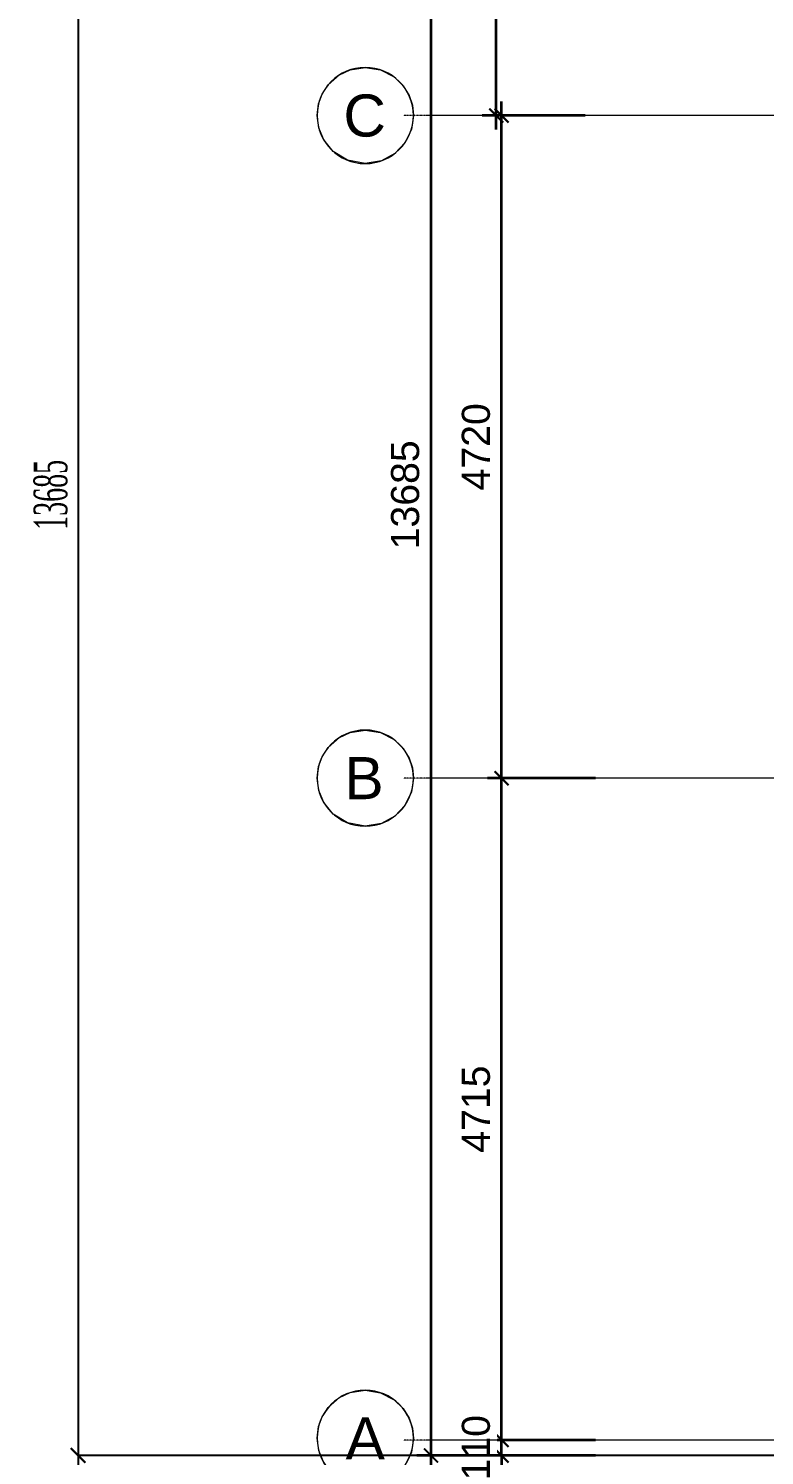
# Model space of a CAD drawing. Header units: millimetres. Extents: x -127141 to 682685, y -1234500 to 49778.
# Drawn here: x 282032 to 287273, y -190685 to -180520 of the extents above; entities that cross this region are included whole.
import ezdxf
from ezdxf.enums import TextEntityAlignment as Align

# ---------------------------------------------------------------- set-up
doc = ezdxf.new("R2010")
doc.units = ezdxf.units.MM
doc.header["$MEASUREMENT"] = 0
doc.set_wipeout_variables(frame=1)
doc.linetypes.add('DASHDOT', pattern=[1, 0.5, -0.25, 0, -0.25])
doc.linetypes.add('HIDDEN', pattern=[0.75, 0.5, -0.25])
for name, color, linetype, lineweight in [('-WALL', 4, 'Continuous', 35), ('A-DIM', 251, 'Continuous', 15), ('A-KY HIEU', 34, 'Continuous', 20), ('A-TRUC', 251, 'DASHDOT', 5)]:
    doc.layers.add(name, color=color, linetype=linetype, lineweight=lineweight)
doc.styles.add('A1-arial', font='arial.ttf', dxfattribs={"width": 0.8})
doc.styles.add('ROMANSssss', font='vntimeh.shx', dxfattribs={"width": 0.55})
doc.styles.get("Standard").update_dxf_attribs({"font": 'arial.ttf'})
doc.dimstyles.new('@150 NEW', dxfattribs={"dimscale": 150, "dimtxt": 1.6, "dimasz": 0.7, "dimexe": 0, "dimexo": 0, "dimgap": 0.5, "dimtad": 1, "dimdec": 0, "dimdsep": 46, "dimtxsty": 'ROMANSssss', "dimblk": 'ARCHTICK', "dimcen": 1, "dimdle": 1, "dimclrd": 8, "dimclre": 8, "dimclrt": 7, "dimadec": 0, "dimazin": 0, "dimtfac": 1, "dimtdec": 0, "dimtix": 1, "dimtmove": 2, "dimatfit": 3, "dimldrblk": 'DOT', "dimfxl": 1, "dimtolj": 1, "dimtzin": 0, "dimarcsym": 0})
doc.dimstyles.new('DIM_LAYOUT A2-A3', dxfattribs={"dimscale": 0, "dimtxt": 2, "dimasz": 1, "dimexe": 1, "dimexo": 0, "dimgap": 0.8, "dimtad": 1, "dimdec": 0, "dimlfac": -1, "dimzin": 0, "dimdsep": 46, "dimtxsty": 'Standard', "dimblk": 'ARCHTICK', "dimcen": 1, "dimdle": 1, "dimclrd": 256, "dimclre": 256, "dimclrt": 7, "dimadec": 0, "dimazin": 0, "dimtfac": 1, "dimtdec": 0, "dimtix": 1, "dimtofl": 0, "dimtmove": 2, "dimatfit": 3, "dimldrblk": 'ARCHTICK', "dimfxl": 1, "dimtfill": 1, "dimtolj": 1, "dimtzin": 0, "dimarcsym": 0})

# ---------------------------------------------------------------- blocks, each defined once
blk = doc.blocks.new('_ArchTick')
at = {"color": 0, "linetype": 'ByBlock', "const_width": 0.15}
blk.add_lwpolyline([(-0.5, -0.5), (0.5, 0.5)], dxfattribs=at)
blk = doc.blocks.new('*D2242')
at = {"layer": 'A-DIM', "lineweight": -2, "transparency": 16777216}
for p, q in [((1314, 5474), (1314, 10389)), ((1984, 10289), (1214, 10289)), ((1984, 5574), (1214, 5574))]:
    blk.add_line(p, q, dxfattribs=at)
at = {"layer": 'Defpoints', "color": 0, "transparency": 16777216}
for p in [(1314, 10289), (1984, 10289, 0), (1984, 5574, 0)]:
    blk.add_point(p, dxfattribs=at)
at = {"layer": 'A-DIM', "lineweight": -2, "transparency": 16777216, "xscale": 100, "yscale": 100, "zscale": 100}
for p, rotation in [((1314, 10289), 90), ((1314, 5574), 270)]:
    blk.add_blockref('_ArchTick', p, dxfattribs=dict(at, rotation=rotation))
at = {"layer": 'A-DIM', "color": 7, "transparency": 16777216, "insert": (1132, 7931), "char_height": 200, "attachment_point": 5, "rotation": 90, "bg_fill": 3, "box_fill_scale": 1.25, "bg_fill_color": 256, "bg_fill_true_color": 13158600, "bg_fill_transparency": 0}
blk.add_mtext('\\A1;4715', dxfattribs=at)
blk = doc.blocks.new('*D2243')
at = {"layer": 'A-DIM', "lineweight": -2, "transparency": 16777216}
for p, q in [((1314, 10189), (1314, 15109)), ((1909, 15009), (1214, 15009)), ((1909, 10289), (1214, 10289))]:
    blk.add_line(p, q, dxfattribs=at)
at = {"layer": 'Defpoints', "color": 0, "transparency": 16777216}
for p in [(1314, 15009), (1909, 15009, 0), (1909, 10289, 0)]:
    blk.add_point(p, dxfattribs=at)
at = {"layer": 'A-DIM', "lineweight": -2, "transparency": 16777216, "xscale": 100, "yscale": 100, "zscale": 100}
for p, rotation in [((1314, 15009), 90), ((1314, 10289), 270)]:
    blk.add_blockref('_ArchTick', p, dxfattribs=dict(at, rotation=rotation))
at = {"layer": 'A-DIM', "color": 7, "transparency": 16777216, "insert": (1132, 12649), "char_height": 200, "attachment_point": 5, "rotation": 90, "bg_fill": 3, "box_fill_scale": 1.25, "bg_fill_color": 256, "bg_fill_true_color": 13158600, "bg_fill_transparency": 0}
blk.add_mtext('\\A1;4720', dxfattribs=at)
blk = doc.blocks.new('*D2249')
at = {"layer": 'A-DIM', "lineweight": -2, "transparency": 16777216}
for p, q in [((1314, 5574), (1314, 5674)), ((1984, 5574), (1214, 5574)), ((1984, 5464), (1214, 5464)), ((1314, 5464), (1314, 5364))]:
    blk.add_line(p, q, dxfattribs=at)
at = {"layer": 'Defpoints', "color": 0, "transparency": 16777216}
for p in [(1984, 5574, 0), (1984, 5464, 0)]:
    blk.add_point(p, dxfattribs=at)
at = {"layer": 'A-DIM', "lineweight": -2, "transparency": 16777216, "xscale": 100, "yscale": 100, "zscale": 100}
for p, rotation in [((1314, 5574), 270), ((1314, 5464), 90)]:
    blk.add_blockref('_ArchTick', p, dxfattribs=dict(at, rotation=rotation))
at = {"layer": 'A-DIM', "color": 7, "transparency": 16777216, "insert": (1132, 5519), "char_height": 200, "attachment_point": 5, "rotation": 90, "bg_fill": 3, "box_fill_scale": 1.25, "bg_fill_color": 256, "bg_fill_true_color": 13158600, "bg_fill_transparency": 0}
blk.add_mtext('\\A1;110', dxfattribs=at)
at = {"layer": 'Defpoints', "color": 0, "transparency": 16777216}
blk.add_point((1314, 5464), dxfattribs=at)
blk = doc.blocks.new('*D2256')
at = {"layer": 'A-DIM', "lineweight": -2, "transparency": 16777216}
for p, q in [((1276, 14909), (1276, 19139)), ((1871, 19039), (1176, 19039)), ((1871, 15009), (1176, 15009))]:
    blk.add_line(p, q, dxfattribs=at)
at = {"layer": 'Defpoints', "color": 0, "transparency": 16777216}
for p in [(1276, 19039), (1871, 19039, 0), (1871, 15009, 0)]:
    blk.add_point(p, dxfattribs=at)
at = {"layer": 'A-DIM', "lineweight": -2, "transparency": 16777216, "xscale": 100, "yscale": 100, "zscale": 100}
for p, rotation in [((1276, 19039), 90), ((1276, 15009), 270)]:
    blk.add_blockref('_ArchTick', p, dxfattribs=dict(at, rotation=rotation))
at = {"layer": 'A-DIM', "color": 7, "transparency": 16777216, "insert": (1094, 17024), "char_height": 200, "attachment_point": 5, "rotation": 90, "bg_fill": 3, "box_fill_scale": 1.25, "bg_fill_color": 256, "bg_fill_true_color": 13158600, "bg_fill_transparency": 0}
blk.add_mtext('\\A1;4030', dxfattribs=at)
blk = doc.blocks.new('Tag - Metric')
blk.add_lwpolyline([(0, 3.44), (-1.1, 3.26), (-2.06, 2.76), (-2.71, 2.12), (-3.13, 1.43), (-3.37, 0.73), (-3.44, 0), (-3.3, -0.99), (-2.83, -1.96), (-2.11, -2.72), (-1.16, -3.24), (0, -3.44), (1.28, -3.19), (2.29, -2.57), (2.96, -1.75), (3.33, -0.88), (3.44, 0), (3.34, 0.84), (3.08, 1.53), (2.65, 2.2), (1.84, 2.91), (1.07, 3.27), (0, 3.44)], close=True)
blk.add_circle((0, 0), 3.44)
at = {"style": 'A1-arial', "flags": 8}
blk.add_attdef('1', text='', height=3, dxfattribs=at).set_placement((0, 0), align=Align.MIDDLE_CENTER)
blk = doc.blocks.new('*D2258')
at = {"layer": 'A-DIM', "lineweight": -2, "transparency": 16777216}
for p, q in [((811, 19249), (811, 5364)), ((1920, 19149), (711, 19149)), ((1984, 5464), (711, 5464))]:
    blk.add_line(p, q, dxfattribs=at)
at = {"layer": 'Defpoints', "color": 0, "transparency": 16777216}
for p in [(1920, 19149, 0), (811, 5464), (1984, 5464, 0)]:
    blk.add_point(p, dxfattribs=at)
at = {"layer": 'A-DIM', "lineweight": -2, "transparency": 16777216, "xscale": 100, "yscale": 100, "zscale": 100}
for p, rotation in [((811, 19149), 90), ((811, 5464), 270)]:
    blk.add_blockref('_ArchTick', p, dxfattribs=dict(at, rotation=rotation))
at = {"layer": 'A-DIM', "color": 7, "transparency": 16777216, "insert": (628, 12307), "char_height": 200, "attachment_point": 5, "rotation": 90, "bg_fill": 3, "box_fill_scale": 1.25, "bg_fill_color": 256, "bg_fill_true_color": 13158600, "bg_fill_transparency": 0}
blk.add_mtext('\\A1;13685', dxfattribs=at)
blk = doc.blocks.new('*D2237')
at = {"layer": '-WALL', "color": 8, "lineweight": -2, "transparency": 16777216}
for p, q in [((282384, -176850), (282384, -190835)), ((288697, -177000), (282384, -177000)), ((288697, -190685), (282384, -190685))]:
    blk.add_line(p, q, dxfattribs=at)
at = {"layer": 'Defpoints', "color": 0, "transparency": 16777216}
for p in [(288697, -177000), (282384, -190685), (288697, -190685)]:
    blk.add_point(p, dxfattribs=at)
at = {"layer": '-WALL', "color": 8, "lineweight": -2, "transparency": 16777216, "xscale": 105, "yscale": 105, "zscale": 105}
for p, rotation in [((282384, -177000), 90), ((282384, -190685), 270)]:
    blk.add_blockref('_ArchTick', p, dxfattribs=dict(at, rotation=rotation))
at = {"layer": '-WALL', "color": 7, "transparency": 16777216, "insert": (282189, -183842), "char_height": 240, "attachment_point": 5, "rotation": 90, "style": 'ROMANSssss'}
blk.add_mtext('\\A1;13685', dxfattribs=at)
blk = doc.blocks.new('_Dot')
at = {"color": 0, "linetype": 'ByBlock', "lineweight": -2}
blk.add_line((-0.5, 0), (-1, 0), dxfattribs=at)
at = {"color": 0, "linetype": 'ByBlock', "const_width": 0.5}
blk.add_lwpolyline([(-0.25, 0, 1), (0.25, 0, 1)], format="xyb", close=True, dxfattribs=at)
blk = doc.blocks.new('A$C8515276a')
at = {"layer": 'A-KY HIEU'}
ref = blk.add_blockref('Tag - Metric', (342.9, 15009, 0), dxfattribs=dict(at, xscale=-99.58625416537795, yscale=99.58625416537795, zscale=99.58625416537795))
ref.add_attrib('DETAIL#', 'C', dxfattribs={"layer": '0', "height": 300, "style": 'A1-arial'}).set_placement((338.6, 15009, 0), align=Align.MIDDLE_CENTER)
ref = blk.add_blockref('Tag - Metric', (342.9, 10289, 0), dxfattribs=dict(at, xscale=-99.58625416537795, yscale=99.58625416537795, zscale=99.58625416537795))
ref.add_attrib('DETAIL#', 'B', dxfattribs={"layer": '0', "height": 300, "style": 'A1-arial'}).set_placement((334.5, 10289, 0), align=Align.MIDDLE_CENTER)
ref = blk.add_blockref('Tag - Metric', (342.9, 5586.4), dxfattribs=dict(at, xscale=-99.58625416537795, yscale=99.58625416537795, zscale=99.58625416537795))
ref.add_attrib('DETAIL#', 'A', dxfattribs={"layer": '0', "height": 300, "style": 'A1-arial'}).set_placement((342.9, 5586.4), align=Align.MIDDLE_CENTER)
at = {"layer": 'A-DIM'}
dim = blk.add_linear_dim(base=(1314.1, 10289, 0), p1=(1984.1, 5573.9, 0), p2=(1984.2, 10289, 0), angle=270, dimstyle='DIM_LAYOUT A2-A3', override={"dimscale": 100}, dxfattribs=at)
dim.commit()
dim.dimension.update_dxf_attribs({"geometry": '*D2242', "text_midpoint": (1132, 7931.5, 0)})
for base, p1, p2, angle, picture, middle in [((1314.1, 15009, 0), (1908.8, 10289, 0), (1908.8, 15009, 0), 270, '*D2243', (1132, 12649, 0)), ((1314.1, 5464, 0), (1984.1, 5574), (1984.1, 5464), 90, '*D2249', (1132, 5519, 0))]:
    dim = blk.add_linear_dim(base=base, p1=p1, p2=p2, angle=angle, dimstyle='DIM_LAYOUT A2-A3', override={"dimscale": 100}, dxfattribs=at)
    dim.commit()
    dim.dimension.update_dxf_attribs({"geometry": picture, "text_midpoint": middle})
dim = blk.add_linear_dim(base=(1276.4, 19039, 0), p1=(1871.1, 15009, 0), p2=(1871.1, 19039, 0), angle=270, dimstyle='DIM_LAYOUT A2-A3', override={"dimscale": 100}, dxfattribs=at)
dim.commit()
dim.dimension.update_dxf_attribs({"geometry": '*D2256', "text_midpoint": (1094.3, 17024, 0)})
at = {"layer": 'Defpoints', "color": 1, "linetype": 'HIDDEN', "ltscale": 300, "elevation": 0}
blk.add_lwpolyline([(13210.6, 22949), (810.6, 22949), (810.6, 1946.2), (13210.6, 1946.2)], close=True, dxfattribs=at)
at = {"layer": 'A-DIM'}
dim = blk.add_linear_dim(base=(810.6, 5464, 0), p1=(1919.8, 19149, 0), p2=(1984.1, 5464), angle=90, dimstyle='DIM_LAYOUT A2-A3', override={"dimscale": 100}, dxfattribs=at)
dim.commit()
dim.dimension.update_dxf_attribs({"geometry": '*D2258', "text_midpoint": (628.4, 12306.5, 0)})
at = {"layer": 'A-TRUC', "ltscale": 3}
for p, q in [((13235.3, 15009, 0), (614.8, 15009, 0)), ((13189.8, 15009, 0), (774.1, 15009, 0)), ((13235.3, 10289, 0), (614.8, 10289, 0)), ((13189.8, 10289, 0), (774.1, 10289, 0)), ((13235.3, 5573.9, 0), (614.8, 5573.9, 0)), ((13189.8, 5573.9, 0), (774.1, 5573.9, 0))]:
    blk.add_line(p, q, dxfattribs=at)

msp = doc.modelspace()

# ---------------------------------------------------------------- block references
at = {"layer": '-WALL'}
msp.add_blockref('A$C8515276a', (284086.8, -196149), dxfattribs=at)

# ---------------------------------------------------------------- next in the draw order: dimensions: what is measured, and where the dimension line sits
dim = msp.add_linear_dim(base=(282384, -190685), p1=(288697.5, -177000), p2=(288697.5, -190685), angle=90, dimstyle='@150 NEW', dxfattribs=at)
dim.commit()
dim.dimension.update_dxf_attribs({"geometry": '*D2237', "text_midpoint": (282189, -183842.5)})

doc.saveas('drawing.dxf')
